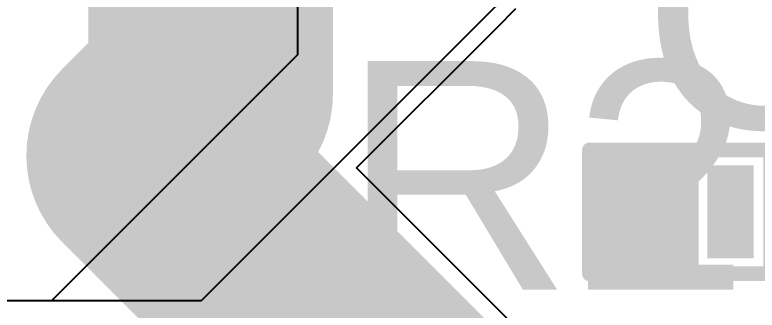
# Model space of a CAD drawing. Header units: inches. Extents: x -1 to 13, y -1.6 to 0.5.
# Drawn here: x -0.5401 to -0.2883, y -0.4439 to -0.3438 of the extents above; entities that cross this region are included whole.
import ezdxf

# ---------------------------------------------------------------- set-up
doc = ezdxf.new("R2010")
doc.units = ezdxf.units.IN
doc.header["$MEASUREMENT"] = 0
for name, color, linetype in [('Top Glue Points', 56, 'Continuous'), ('Top Layer', 1, 'Continuous'), ('Top Overlay', 2, 'Continuous'), ('Top Paste', 8, 'Continuous'), ('Top Solder', 216, 'Continuous')]:
    doc.layers.add(name, color=color, linetype=linetype)
doc.styles.add('Arial', font='', dxfattribs={"height": 0.2})
doc.styles.get('Arial').set_extended_font_data('Arial')

# ---------------------------------------------------------------- blocks, each defined once
blk = doc.blocks.new('RES_0603_100')
at = {"layer": 'Top Layer'}
for points in [[(-0.015, 0.0175), (-0.015, -0.0175), (-0.045, -0.0175), (-0.045, 0.0175)], [(0.045, 0.0175), (0.045, -0.0175), (0.015, -0.0175), (0.015, 0.0175)]]:
    blk.add_hatch(color=1, dxfattribs=at).paths.add_polyline_path(points)
at = {"layer": 'Top Paste'}
for points in [[(-0.015, 0.0175), (-0.015, -0.0175), (-0.045, -0.0175), (-0.045, 0.0175)], [(0.045, 0.0175), (0.045, -0.0175), (0.015, -0.0175), (0.015, 0.0175)]]:
    blk.add_hatch(color=8, dxfattribs=at).paths.add_polyline_path(points)
at = {"layer": 'Top Solder'}
for points in [[(-0.011, 0.0215), (-0.011, -0.0215), (-0.049, -0.0215), (-0.049, 0.0215)], [(0.049, 0.0215), (0.049, -0.0215), (0.011, -0.0215), (0.011, 0.0215)]]:
    blk.add_hatch(color=216, dxfattribs=at).paths.add_polyline_path(points)
at = {"layer": 'Top Overlay', "const_width": 0.005}
for points in [[(0.048, 0.021), (-0.048, 0.021)], [(-0.048, 0.021), (-0.048, -0.021)], [(0.048, 0.021), (0.048, -0.021)], [(0.048, -0.021), (-0.048, -0.021)]]:
    blk.add_lwpolyline(points, dxfattribs=at)
at = {"layer": 'Top Overlay', "const_width": 0.0025}
for points in [[(-0.04925, 0.021, 1), (-0.04675, 0.021, 1)], [(-0.04925, 0.021, 1), (-0.04675, 0.021, 1)], [(0.04675, 0.021, 1), (0.04925, 0.021, 1)], [(0.04675, 0.021, 1), (0.04925, 0.021, 1)], [(-0.04925, -0.021, 1), (-0.04675, -0.021, 1)], [(-0.04925, -0.021, 1), (-0.04675, -0.021, 1)], [(0.04675, -0.021, 1), (0.04925, -0.021, 1)], [(0.04675, -0.021, 1), (0.04925, -0.021, 1)]]:
    blk.add_lwpolyline(points, format="xyb", close=True, dxfattribs=at)

msp = doc.modelspace()

# ---------------------------------------------------------------- hatches: boundary and pattern name
at = {"layer": 'Top Glue Points'}
msp.add_hatch(color=56, dxfattribs=at).paths.add_polyline_path([(-0.3052, -0.39486), (-0.3052, -0.42636), (-0.28946, -0.42636), (-0.28946, -0.39486)])

# ---------------------------------------------------------------- linework, layer by layer
at = {"layer": 'Top Layer'}
for p, q in [((-0.44418, -0.31321), (-0.44418, -0.35735)), ((-0.37399, -0.33786), (-0.38046, -0.34432)), ((-0.37663, -0.34815), (-0.37017, -0.34168)), ((-0.38046, -0.34432), (-0.47692, -0.44079)), ((-0.42418, -0.3957), (-0.37663, -0.34815)), ((-0.37663, -0.34815), (-0.37663, -0.34815)), ((-0.44418, -0.35735), (-0.45064, -0.36381)), ((-0.45064, -0.36381), (-0.52761, -0.44079)), ((-0.35929, -0.46059), (-0.42418, -0.3957)), ((-0.47692, -0.44079), (-0.67642, -0.44079)), ((-0.52761, -0.44079), (-0.674, -0.44079))]:
    msp.add_line(p, q, dxfattribs=at)
at = {"layer": 'Top Layer', "const_width": 0.083}
for points in [[(-0.47368, -0.37054), (-0.47368, -0.32049)], [(-0.49467, -0.39154), (-0.47368, -0.37054)], [(-0.49367, -0.39254), (-0.38881, -0.4974)], [(-0.45467, -0.43154), (-0.38881, -0.4974)]]:
    msp.add_lwpolyline(points, dxfattribs=at)
at = {"layer": 'Top Layer', "const_width": 0.0415}
for points in [[(-0.49443, -0.32049, 1), (-0.45293, -0.32049, 1)], [(-0.49443, -0.37054, 1), (-0.45293, -0.37054, 1)], [(-0.49443, -0.37054, 1), (-0.45293, -0.37054, 1)], [(-0.51543, -0.39154, 1), (-0.47392, -0.39154, 1)], [(-0.51443, -0.39254, 1), (-0.47292, -0.39254, 1)], [(-0.47542, -0.43154, 1), (-0.43393, -0.43154, 1)]]:
    msp.add_lwpolyline(points, format="xyb", close=True, dxfattribs=at)

# ---------------------------------------------------------------- block references
at = {"rotation": 180}
msp.add_blockref('RES_0603_100', (-0.2972, -0.41061), dxfattribs=at)

# ---------------------------------------------------------------- texts
at = {"layer": 'Top Overlay', "style": 'Arial'}
for s, p in [('C17', (-0.32745, -0.38218)), ('R2', (-0.42933, -0.43699))]:
    msp.add_text(s, height=0.0775, dxfattribs=at).set_placement(p)

doc.saveas('drawing.dxf')
